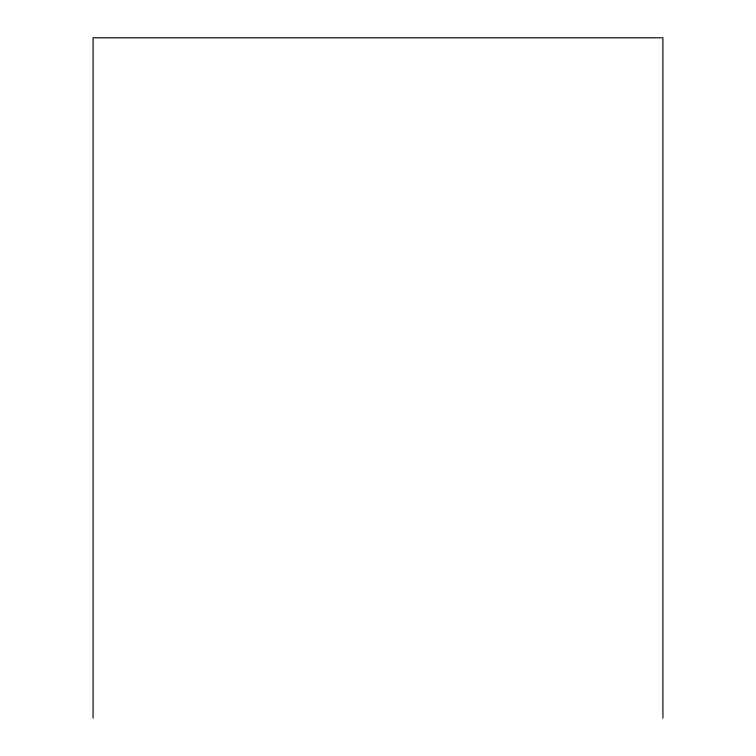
<?xml version="1.0" encoding="UTF-8"?>
<svg xmlns="http://www.w3.org/2000/svg" width="756" height="756" viewBox="0 0 756 756"><rect width="100%" height="100%" fill="white"/><g stroke="black" fill="none" stroke-linecap="round" stroke-linejoin="round"><path stroke-width="1.13" d="M662.908 718.2L662.908 37.8L93.092 37.8L93.092 718.2"/></g></svg>
